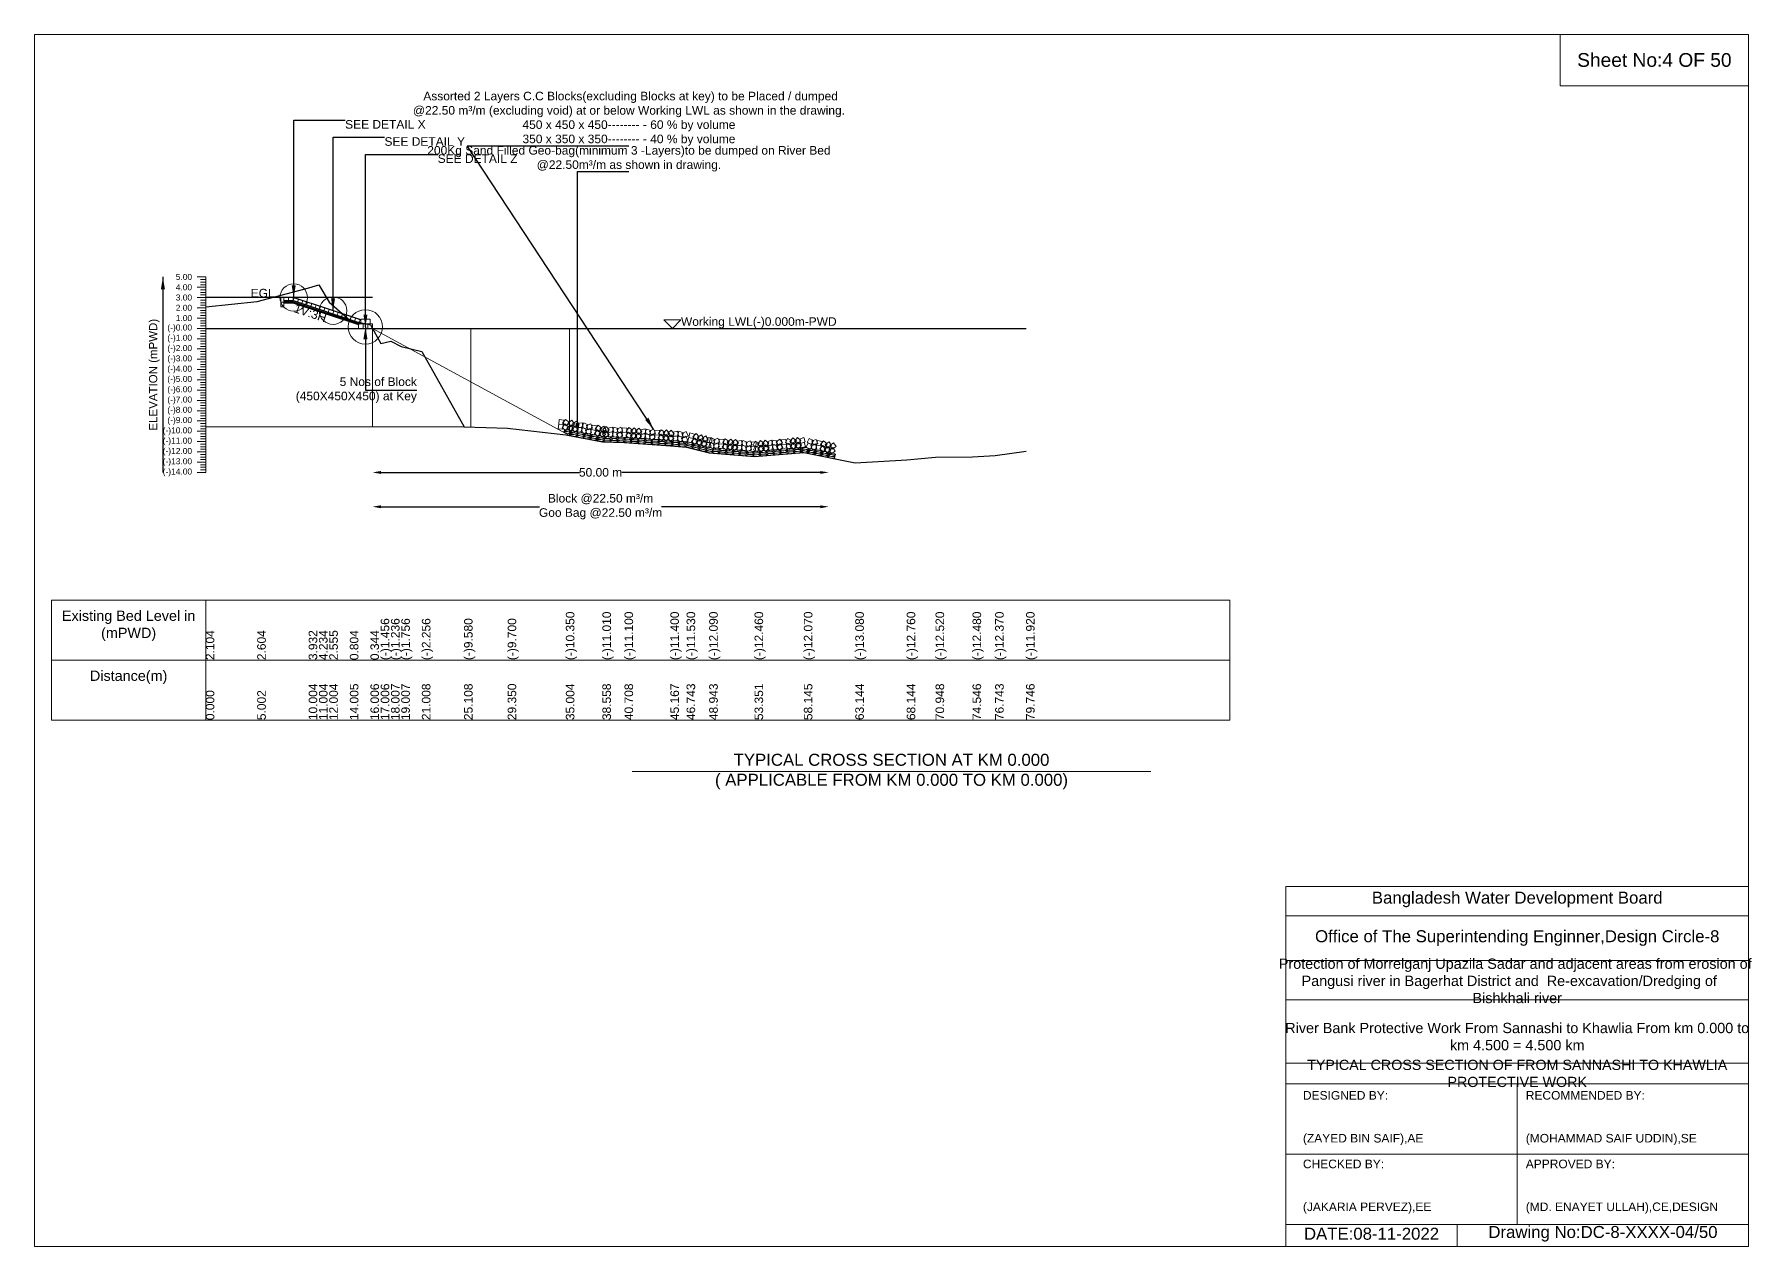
# Model space of a CAD drawing. Header units: inches. Extents: x 89000 to 845017, y -7071 to 0.
# Drawn here: x 145000 to 155017, y -7071 to 0 of the extents above; entities that cross this region are included whole.
import ezdxf

# ---------------------------------------------------------------- set-up
doc = ezdxf.new("R2010")
doc.units = ezdxf.units.IN
doc.header["$LTSCALE"] = 7
doc.header["$MEASUREMENT"] = 0
doc.header["$PDMODE"] = 3
for name, color, linetype, lineweight in [('Cross section Data Border', 7, 'Continuous', 9), ('Cross Section Labels', 7, 'Continuous', 9), ('Existing_Bed_Level for Xsection', 7, 'Continuous', 25), ('Long Section Labels', 7, 'Continuous', 9)]:
    doc.layers.add(name, color=color, linetype=linetype, lineweight=lineweight)
doc.styles.get("Standard").update_dxf_attribs({"font": 'arial.ttf'})
doc.dimstyles.new('Appron Lebeling Style', dxfattribs={"dimtxt": 50, "dimasz": 50, "dimexe": 0.18, "dimexo": 0.0625, "dimgap": 0.09, "dimtad": 0, "dimtih": 1, "dimtoh": 1, "dimdec": 4, "dimzin": 0, "dimdsep": 46, "dimtxsty": 'Standard', "dimcen": 0.09, "dimse1": 1, "dimse2": 1, "dimadec": 0, "dimazin": 0, "dimtfac": 1, "dimtdec": 4, "dimtofl": 0, "dimtmove": 0, "dimatfit": 3, "dimfxl": 1, "dimtolj": 1, "dimtzin": 0, "dimarcsym": 0})
doc.dimstyles.get("Standard").update_dxf_attribs({"dimtxt": 0.18, "dimasz": 0.18, "dimexe": 0.18, "dimexo": 0.0625, "dimgap": 0.09, "dimtad": 0, "dimtih": 1, "dimtoh": 1, "dimdec": 4, "dimzin": 0, "dimdsep": 46, "dimtxsty": 'Standard', "dimcen": 0.09, "dimadec": 0, "dimazin": 0, "dimtfac": 1, "dimtdec": 4, "dimtofl": 0, "dimtmove": 0, "dimatfit": 3, "dimfxl": 1, "dimtolj": 1, "dimtzin": 0, "dimarcsym": 0})

# ---------------------------------------------------------------- blocks, each defined once
blk = doc.blocks.new('*D265')
at = {"layer": 'Cross Section Labels', "color": 0, "lineweight": -2, "transparency": 16777216}
for p, q in [((147022, -2555), (148180, -2555)), ((149584, -2555), (148426, -2555))]:
    blk.add_line(p, q, dxfattribs=at)
at = {"layer": 'Cross Section Labels', "color": 0, "transparency": 16777216}
for points in [[(147022, -2547), (147022, -2564), (146972, -2555)], [(149584, -2547), (149584, -2564), (149634, -2555)]]:
    blk.add_solid(points, dxfattribs=at)
at = {"layer": 'Defpoints', "color": 0, "transparency": 16777216}
for p in [(146972, -1715), (149634, -2469), (149634, -2555)]:
    blk.add_point(p, dxfattribs=at)
at = {"layer": 'Cross Section Labels', "color": 0, "transparency": 16777216, "insert": (148303, -2555), "char_height": 50, "attachment_point": 5}
blk.add_mtext('\\A1;50.00 m', dxfattribs=at)
blk = doc.blocks.new('*D266')
at = {"layer": 'Cross Section Labels', "color": 0, "lineweight": -2, "transparency": 16777216}
for p, q in [((147022, -2755), (147947, -2755)), ((149584, -2755), (148659, -2755))]:
    blk.add_line(p, q, dxfattribs=at)
at = {"layer": 'Cross Section Labels', "color": 0, "transparency": 16777216}
for points in [[(147022, -2747), (147022, -2764), (146972, -2755)], [(149584, -2747), (149584, -2764), (149634, -2755)]]:
    blk.add_solid(points, dxfattribs=at)
at = {"layer": 'Defpoints', "color": 0, "transparency": 16777216}
for p in [(146972, -1715), (149634, -2469), (149634, -2755)]:
    blk.add_point(p, dxfattribs=at)
at = {"layer": 'Cross Section Labels', "color": 0, "transparency": 16777216, "insert": (148303, -2755), "char_height": 50, "attachment_point": 5}
blk.add_mtext('\\A1;Block @22.50 m³/m ^JGoo Bag @22.50 m³/m ', dxfattribs=at)

msp = doc.modelspace()

# ---------------------------------------------------------------- linework, layer by layer
at = {"layer": 'Cross section Data Border'}
msp.add_lwpolyline([(145100, -3300), (151973.49076, -3300), (151973.49076, -4000), (145100, -4000)], close=True, dxfattribs=at)
for points in [[(146000, -3300), (146000, -4000)], [(145100, -3650), (151973.49076, -3650)]]:
    msp.add_lwpolyline(points, dxfattribs=at)
at = {"layer": 'Cross Section Labels'}
for p, q in [((146971.83475, -1715.2), (146971.83475, -2290)), ((146971.83475, -1715.2), (148121.43475, -2340.13444)), ((147546.63475, -1715.2), (147546.63475, -2290)), ((148121.43475, -1715.2), (148121.43475, -2340.13444)), ((147506.50916, -2290), (146000, -2290))]:
    msp.add_line(p, q, dxfattribs=at)
for points in [[(145000, 0), (155000, 0), (155000, -7071), (145000, -7071)], [(153900, 0), (155000, 0), (155000, -300), (153900, -300)], [(148721.83475, -1715.2), (148771.83475, -1665.2), (148671.83475, -1665.2)]]:
    msp.add_lwpolyline(points, close=True, dxfattribs=at)
for points in [[(148488, -4300), (150000, -4300), (151512, -4300)], [(152300, -7071), (152300, -4971), (155000, -4971)], [(152300, -5141), (155000, -5141)], [(152300, -5401), (155000, -5401)], [(152300, -5631), (155000, -5631)], [(152300, -6001), (155000, -6001)], [(152300, -6121), (155000, -6121)], [(153650, -6121), (153650, -6941)], [(152300, -6531), (155000, -6531)], [(152300, -6941), (155000, -6941)], [(153300, -6941), (153300, -7071)]]:
    msp.add_lwpolyline(points, dxfattribs=at)
for centre, radius in [((146512.83475, -1535.2), 80), ((146742.33475, -1611.7), 80), ((146931.33475, -1706.2), 100)]:
    msp.add_circle(centre, radius, dxfattribs=at)
msp.add_point((147506.48649, -2289.95951), dxfattribs=at)
at = {"layer": 'Existing_Bed_Level for Xsection'}
for points in [[(146000, -1588.96), (146300.11942, -1558.96), (146600.23885, -1479.28), (146660.24708, -1461.16), (146720.25532, -1561.9), (146840.31091, -1666.96), (146960.36651, -1694.56), (147020.37474, -1802.56), (147080.4221, -1789.36), (147140.43034, -1820.56), (147260.48593, -1850.56), (147506.50916, -2290), (147760.976, -2297.2), (148100.24847, -2336.2), (148313.48762, -2375.8), (148442.50912, -2381.2), (148709.99769, -2399.2), (148804.60836, -2407), (148936.57179, -2440.6), (149201.04756, -2462.8), (149488.67558, -2439.4), (149788.66655, -2500), (150088.65884, -2480.8), (150256.88174, -2466.4), (150472.74228, -2464), (150604.59003, -2457.4), (150784.7618, -2430.4)], [(146971.83475, -1535.2), (146000, -1535.2)], [(146904.33475, -1665.7), (146515.60585, -1536.1237), (146512.83475, -1535.2), (146509.91375, -1535.2), (146455.91375, -1535.2)], [(146455.91375, -1553.2), (146509.91375, -1553.2), (146904.33475, -1684.67367)], [(146455.91375, -1559.2), (146508.94008, -1559.2), (146895.94008, -1688.2)], [(146455.91375, -1565.2), (146507.96642, -1565.2), (146890.83475, -1692.82278)], [(146000, -1715.2), (150784.7618, -1715.2)]]:
    msp.add_lwpolyline(points, dxfattribs=at)
at = {"layer": 'Long Section Labels'}
for points in [[(146000, -1415.2), (145950, -1415.2)], [(146000, -1475.2), (145950, -1475.2)], [(146000, -1430.2), (145970, -1430.2)], [(146000, -1445.2), (145970, -1445.2)], [(146000, -1460.2), (145970, -1460.2)], [(146000, -1490.2), (145970, -1490.2)], [(146000, -2555.2), (146000, -2495.2), (146000, -2435.2), (146000, -2375.2), (146000, -2315.2), (146000, -2255.2), (146000, -2195.2), (146000, -2135.2), (146000, -2075.2), (146000, -2015.2), (146000, -1955.2), (146000, -1895.2), (146000, -1835.2), (146000, -1775.2), (146000, -1715.2), (146000, -1655.2), (146000, -1595.2), (146000, -1535.2), (146000, -1475.2), (146000, -1415.2)], [(146000, -1535.2), (145950, -1535.2)], [(146000, -1595.2), (145950, -1595.2)], [(146000, -1505.2), (145970, -1505.2)], [(146000, -1520.2), (145970, -1520.2)], [(146000, -1550.2), (145970, -1550.2)], [(146000, -1565.2), (145970, -1565.2)], [(146000, -1580.2), (145970, -1580.2)], [(146000, -1655.2), (145950, -1655.2)], [(146000, -1610.2), (145970, -1610.2)], [(146000, -1625.2), (145970, -1625.2)], [(146000, -1640.2), (145970, -1640.2)], [(146000, -1670.2), (145970, -1670.2)], [(146000, -1685.2), (145970, -1685.2)], [(146000, -1700.2), (145970, -1700.2)], [(146000, -1715.2), (145950, -1715.2)], [(146000, -1775.2), (145950, -1775.2)], [(146000, -1730.2), (145970, -1730.2)], [(146000, -1745.2), (145970, -1745.2)], [(146000, -1760.2), (145970, -1760.2)], [(146000, -1790.2), (145970, -1790.2)], [(146000, -1835.2), (145950, -1835.2)], [(146000, -1895.2), (145950, -1895.2)], [(146000, -1805.2), (145970, -1805.2)], [(146000, -1820.2), (145970, -1820.2)], [(146000, -1850.2), (145970, -1850.2)], [(146000, -1865.2), (145970, -1865.2)], [(146000, -1880.2), (145970, -1880.2)], [(146000, -1955.2), (145950, -1955.2)], [(146000, -1910.2), (145970, -1910.2)], [(146000, -1925.2), (145970, -1925.2)], [(146000, -1940.2), (145970, -1940.2)], [(146000, -1970.2), (145970, -1970.2)], [(146000, -1985.2), (145970, -1985.2)], [(146000, -2000.2), (145970, -2000.2)], [(146000, -2015.2), (145950, -2015.2)], [(146000, -2075.2), (145950, -2075.2)], [(146000, -2030.2), (145970, -2030.2)], [(146000, -2045.2), (145970, -2045.2)], [(146000, -2060.2), (145970, -2060.2)], [(146000, -2090.2), (145970, -2090.2)], [(146000, -2135.2), (145950, -2135.2)], [(146000, -2195.2), (145950, -2195.2)], [(146000, -2105.2), (145970, -2105.2)], [(146000, -2120.2), (145970, -2120.2)], [(146000, -2150.2), (145970, -2150.2)], [(146000, -2165.2), (145970, -2165.2)], [(146000, -2180.2), (145970, -2180.2)], [(146000, -2255.2), (145950, -2255.2)], [(146000, -2210.2), (145970, -2210.2)], [(146000, -2225.2), (145970, -2225.2)], [(146000, -2240.2), (145970, -2240.2)], [(146000, -2270.2), (145970, -2270.2)], [(146000, -2285.2), (145970, -2285.2)], [(146000, -2300.2), (145970, -2300.2)], [(146000, -2315.2), (145950, -2315.2)], [(146000, -2375.2), (145950, -2375.2)], [(146000, -2330.2), (145970, -2330.2)], [(146000, -2345.2), (145970, -2345.2)], [(146000, -2360.2), (145970, -2360.2)], [(146000, -2390.2), (145970, -2390.2)], [(146000, -2435.2), (145950, -2435.2)], [(146000, -2495.2), (145950, -2495.2)], [(146000, -2405.2), (145970, -2405.2)], [(146000, -2420.2), (145970, -2420.2)], [(146000, -2450.2), (145970, -2450.2)], [(146000, -2465.2), (145970, -2465.2)], [(146000, -2480.2), (145970, -2480.2)], [(146000, -2555.2), (145950, -2555.2)], [(146000, -2510.2), (145970, -2510.2)], [(146000, -2525.2), (145970, -2525.2)], [(146000, -2540.2), (145970, -2540.2)]]:
    msp.add_lwpolyline(points, dxfattribs=at)
for points in [[(146455.91375, -1535.2), (146437.91375, -1535.2), (146437.91375, -1562.2), (146455.91375, -1562.2)], [(146455.91375, -1562.2), (146437.91375, -1562.2), (146437.91375, -1589.2), (146455.91375, -1589.2)], [(146482.91375, -1535.2), (146455.91375, -1535.2), (146455.91375, -1553.2), (146482.91375, -1553.2)], [(146509.91375, -1535.2), (146482.91375, -1535.2), (146482.91375, -1553.2), (146509.91375, -1553.2)], [(146541.2203, -1544.66185), (146515.60585, -1536.1237), (146509.91375, -1553.2), (146535.5282, -1561.73815)], [(146566.83475, -1553.2), (146541.2203, -1544.66185), (146535.5282, -1561.73815), (146561.14265, -1570.2763)], [(146592.4492, -1561.73815), (146566.83475, -1553.2), (146561.14265, -1570.2763), (146586.7571, -1578.81445)], [(146618.06364, -1570.2763), (146592.4492, -1561.73815), (146586.7571, -1578.81445), (146612.37154, -1587.3526)], [(146643.67809, -1578.81445), (146618.06364, -1570.2763), (146612.37154, -1587.3526), (146637.98599, -1595.89075)], [(146669.29254, -1587.3526), (146643.67809, -1578.81445), (146637.98599, -1595.89075), (146663.60044, -1604.4289)], [(146694.90699, -1595.89075), (146669.29254, -1587.3526), (146663.60044, -1604.4289), (146689.21489, -1612.96705)], [(146720.52144, -1604.4289), (146694.90699, -1595.89075), (146689.21489, -1612.96705), (146714.82934, -1621.5052)], [(146746.13589, -1612.96705), (146720.52144, -1604.4289), (146714.82934, -1621.5052), (146740.44379, -1630.04335)], [(146771.75034, -1621.5052), (146746.13589, -1612.96705), (146740.44379, -1630.04335), (146766.05824, -1638.5815)], [(146797.36479, -1630.04335), (146771.75034, -1621.5052), (146766.05824, -1638.5815), (146791.67269, -1647.11965)], [(146822.97924, -1638.5815), (146797.36479, -1630.04335), (146791.67269, -1647.11965), (146817.28714, -1655.6578)], [(146848.59369, -1647.11965), (146822.97924, -1638.5815), (146817.28714, -1655.6578), (146842.90159, -1664.19595)], [(146874.20813, -1655.6578), (146848.59369, -1647.11965), (146842.90159, -1664.19595), (146868.51604, -1672.7341)], [(146899.82258, -1664.19595), (146874.20813, -1655.6578), (146868.51604, -1672.7341), (146894.13048, -1681.27225)], [(146917.83475, -1688.2), (146890.83475, -1688.2), (146890.83475, -1715.2), (146917.83475, -1715.2)], [(146931.33475, -1661.2), (146904.33475, -1661.2), (146904.33475, -1688.2), (146931.33475, -1688.2)], [(146944.83475, -1688.2), (146917.83475, -1688.2), (146917.83475, -1715.2), (146944.83475, -1715.2)], [(146958.33475, -1661.2), (146931.33475, -1661.2), (146931.33475, -1688.2), (146958.33475, -1688.2)], [(146971.83475, -1688.2), (146944.83475, -1688.2), (146944.83475, -1715.2), (146971.83475, -1715.2)], [(148085.46765, -2276.52161), (148058.64429, -2273.43821), (148055.56089, -2300.26157), (148082.38425, -2303.34497)], [(148088.55104, -2249.69824), (148061.72768, -2246.61485), (148058.64429, -2273.43821), (148085.46765, -2276.52161)], [(148116.22094, -2288.66066), (148094.52331, -2272.59167), (148078.45432, -2294.28931), (148100.15196, -2310.3583)], [(148119.30434, -2261.8373), (148097.6067, -2245.76831), (148081.53771, -2267.46595), (148103.23535, -2283.53494)], [(148130.47506, -2277.54099), (148108.21213, -2292.81718), (148123.48832, -2315.08011), (148145.75125, -2299.80392)], [(148135.40487, -2250.99486), (148113.14194, -2266.27105), (148128.41813, -2288.53398), (148150.68106, -2273.25779)], [(148172.30016, -2304.71878), (148157.00625, -2282.46802), (148134.75549, -2297.76193), (148150.0494, -2320.01269)], [(148177.22996, -2278.17265), (148161.93605, -2255.92189), (148139.68529, -2271.2158), (148154.9792, -2293.46656)], [(148192.47539, -2291.6545), (148165.5583, -2293.76872), (148167.67252, -2320.68581), (148194.58961, -2318.57159)], [(148197.4052, -2265.10837), (148170.4881, -2267.22259), (148172.60232, -2294.13968), (148199.51942, -2292.02546)], [(148224.62043, -2304.73697), (148200.2571, -2293.09961), (148188.61974, -2317.46295), (148212.98308, -2329.1003)], [(148229.55023, -2278.19084), (148205.1869, -2266.55348), (148193.54954, -2290.91682), (148217.91288, -2302.55417)], [(148241.40193, -2298.80556), (148215.94202, -2307.79405), (148224.93051, -2333.25396), (148250.39042, -2324.26547)], [(148246.33173, -2272.25943), (148220.87182, -2281.24792), (148229.86031, -2306.70783), (148255.32022, -2297.71934)], [(148280.38012, -2283.60527), (148253.83399, -2278.67546), (148248.90418, -2305.2216), (148275.45031, -2310.1514)], [(148310.22094, -2297.84067), (148289.68572, -2280.31057), (148272.15562, -2300.84579), (148292.69084, -2318.3759)], [(148321.22778, -2285.50347), (148298.96485, -2300.77966), (148314.24104, -2323.04259), (148336.50397, -2307.7664)], [(148353.63609, -2306.3105), (148335.35136, -2286.44423), (148315.48509, -2304.72896), (148333.76982, -2324.59523)], [(148371.76273, -2290.52632), (148345.41451, -2296.42303), (148351.31121, -2322.77125), (148377.65943, -2316.87455)], [(148405.4339, -2298.93505), (148379.67056, -2290.85729), (148371.5928, -2316.62064), (148397.35615, -2324.69839)], [(148421.20882, -2290.69174), (148397.27458, -2303.18781), (148409.77065, -2327.12206), (148433.7049, -2314.62599)], [(148456.51884, -2297.11229), (148429.54246, -2295.98323), (148428.4134, -2322.95962), (148455.38978, -2324.08867)], [(148489.93917, -2308.16731), (148467.50665, -2293.14127), (148452.48061, -2315.57379), (148474.91314, -2330.59983)], [(148499.4384, -2294.63506), (148479.10068, -2312.39392), (148496.85954, -2332.73164), (148517.19726, -2314.97278)], [(148544.13735, -2316.77041), (148526.3623, -2296.44684), (148506.03873, -2314.22189), (148523.81378, -2334.54546)], [(148562.65845, -2301.45099), (148536.16916, -2306.67762), (148541.39579, -2333.16691), (148567.88508, -2327.94028)], [(148596.10555, -2310.7109), (148570.55534, -2301.9824), (148561.82684, -2327.53261), (148587.37705, -2336.26111)], [(148612.08444, -2302.87028), (148587.841, -2314.75538), (148599.72609, -2338.99882), (148623.96954, -2327.11373)], [(148275.45031, -2310.1514), (148248.90418, -2305.2216), (148243.97438, -2331.76773), (148270.52051, -2336.69753)], [(148305.29114, -2324.3868), (148284.75592, -2306.8567), (148267.22581, -2327.39192), (148287.76104, -2344.92203)], [(148316.29798, -2312.04961), (148294.03505, -2327.3258), (148309.31124, -2349.58872), (148331.57417, -2334.31254)], [(148352.50703, -2333.28688), (148334.2223, -2313.42061), (148314.35603, -2331.70535), (148332.64076, -2351.57161)], [(148370.63368, -2317.50271), (148344.28545, -2323.39941), (148350.18215, -2349.74763), (148376.53038, -2343.85093)], [(148404.30485, -2325.91143), (148378.5415, -2317.83368), (148370.46375, -2343.59702), (148396.22709, -2351.67477)], [(148420.07977, -2317.66812), (148396.14552, -2330.16419), (148408.64159, -2354.09844), (148432.57584, -2341.60237)], [(148455.38978, -2324.08867), (148428.4134, -2322.95962), (148427.28434, -2349.936), (148454.26073, -2351.06506)], [(148488.12637, -2335.10638), (148465.69385, -2320.08034), (148450.66781, -2342.51287), (148473.10034, -2357.53891)], [(148497.6256, -2321.57414), (148477.28788, -2339.333), (148495.04674, -2359.67072), (148515.38446, -2341.91185)], [(148542.32455, -2343.70948), (148524.5495, -2323.38591), (148504.22593, -2341.16097), (148522.00098, -2361.48454)], [(148560.84565, -2328.39007), (148534.35636, -2333.6167), (148539.58299, -2360.10598), (148566.07228, -2354.87936)], [(148594.29275, -2337.64997), (148568.74254, -2328.92147), (148560.01404, -2354.47168), (148585.56425, -2363.20018)], [(148610.27164, -2329.80936), (148586.0282, -2341.69445), (148597.91329, -2365.93789), (148622.15674, -2354.0528)], [(148645.40748, -2337.12329), (148618.4684, -2335.31049), (148616.6556, -2362.24956), (148643.59468, -2364.06236)], [(148647.22028, -2310.18421), (148620.2812, -2308.37141), (148618.4684, -2335.31049), (148645.40748, -2337.12329)], [(148676.6999, -2347.79598), (148654.26737, -2332.76995), (148639.24133, -2355.20247), (148661.67386, -2370.22851)], [(148678.5127, -2320.85691), (148656.08017, -2305.83087), (148641.05414, -2328.26339), (148663.48666, -2343.28943)], [(148686.19912, -2334.26374), (148665.8614, -2352.0226), (148683.62026, -2372.36032), (148703.95798, -2354.60146)], [(148688.01192, -2307.32466), (148667.6742, -2325.08352), (148685.43306, -2345.42124), (148705.77078, -2327.66238)], [(148730.89808, -2356.39909), (148713.12303, -2336.07552), (148692.79945, -2353.85057), (148710.57451, -2374.17414)], [(148732.71088, -2329.46001), (148714.93583, -2309.13644), (148694.61226, -2326.91149), (148712.38731, -2347.23506)], [(148750.29029, -2341.68016), (148723.72527, -2346.50713), (148728.55224, -2373.07215), (148755.11726, -2368.24518)], [(148752.50873, -2314.77145), (148725.94371, -2319.59842), (148730.77068, -2346.16344), (148757.3357, -2341.33647)], [(148783.5941, -2351.4429), (148758.17828, -2342.33047), (148749.06585, -2367.74628), (148774.48167, -2376.85872)], [(148785.81253, -2324.53419), (148760.39672, -2315.42176), (148751.28429, -2340.83758), (148776.7001, -2349.95001)], [(148799.6893, -2343.8439), (148775.26955, -2355.36241), (148786.78806, -2379.78216), (148811.20781, -2368.26365)], [(148801.90774, -2316.9352), (148777.48799, -2328.45371), (148789.0065, -2352.87345), (148813.42625, -2341.35494)], [(148843.48971, -2357.46205), (148817.32453, -2350.79997), (148810.66246, -2376.96516), (148836.82764, -2383.62723)], [(148850.15179, -2331.29687), (148823.9866, -2324.63479), (148817.32453, -2350.79997), (148843.48971, -2357.46205)], [(148872.33152, -2373.62597), (148852.99156, -2354.78543), (148834.15102, -2374.12539), (148853.49098, -2392.96593)], [(148878.99359, -2347.46078), (148859.65363, -2328.62024), (148840.81309, -2347.9602), (148860.15305, -2366.80074)], [(148884.12461, -2362.03805), (148860.90675, -2375.81959), (148874.68828, -2399.03745), (148897.90615, -2385.25591)], [(148890.78669, -2335.87287), (148867.56882, -2349.6544), (148881.35036, -2372.87227), (148904.56822, -2359.09073)], [(148924.07508, -2391.90326), (148910.27506, -2368.69637), (148887.06818, -2382.49639), (148900.8682, -2405.70328)], [(148930.73716, -2365.73807), (148916.93714, -2342.53119), (148893.73025, -2356.33121), (148907.53027, -2379.53809)], [(148945.06453, -2380.19179), (148918.0667, -2380.53418), (148918.4091, -2407.53201), (148945.40692, -2407.18962)], [(148951.7266, -2354.0266), (148924.72878, -2354.369), (148925.07117, -2381.36683), (148952.069, -2381.02443)], [(148968.28118, -2389.4304), (148942.87894, -2380.28021), (148933.72875, -2405.68245), (148959.13099, -2414.83265)], [(148970.53961, -2362.52502), (148945.13737, -2353.37483), (148935.98717, -2378.77707), (148961.38942, -2387.92727)], [(148984.38766, -2381.85533), (148959.95082, -2393.33754), (148971.43303, -2417.77438), (148995.86987, -2406.29217)], [(148986.64609, -2354.94995), (148962.20925, -2366.43216), (148973.69146, -2390.86899), (148998.12829, -2379.38679)], [(149019.39763, -2389.74981), (148992.49225, -2387.49138), (148990.23382, -2414.39676), (149017.1392, -2416.65519)], [(149021.65606, -2362.84443), (148994.75068, -2360.586), (148992.49225, -2387.49138), (149019.39763, -2389.74981)], [(149050.50912, -2400.93897), (149028.32836, -2385.5437), (149012.9331, -2407.72445), (149035.11385, -2423.11972)], [(149052.76754, -2374.03359), (149030.58679, -2358.63832), (149015.19152, -2380.81907), (149037.37228, -2396.21434)], [(149060.23101, -2387.5658), (149039.60215, -2404.98561), (149057.02196, -2425.61448), (149077.65083, -2408.19466)], [(149062.48944, -2360.66042), (149041.86057, -2378.08023), (149059.28039, -2398.7091), (149079.90925, -2381.28928)], [(149104.55748, -2410.43794), (149087.12124, -2389.82295), (149066.50626, -2407.25919), (149083.94249, -2427.87418)], [(149106.81591, -2383.53256), (149089.37967, -2362.91757), (149068.76468, -2380.35381), (149086.20092, -2400.9688)], [(149123.32959, -2395.42717), (149096.75742, -2400.21465), (149101.54491, -2426.78682), (149128.11707, -2421.99934)], [(149125.58802, -2368.52179), (149099.01585, -2373.30927), (149103.80333, -2399.88144), (149130.3755, -2395.09396)], [(149156.61885, -2405.2394), (149131.2166, -2396.0892), (149122.06641, -2421.49145), (149147.46865, -2430.64164)], [(149158.87728, -2378.33402), (149133.47503, -2369.18382), (149124.32484, -2394.58607), (149149.72708, -2403.73626)], [(149172.72533, -2397.66433), (149148.28849, -2409.14653), (149159.77069, -2433.58337), (149184.20753, -2422.10117)], [(149174.98375, -2370.75895), (149150.54692, -2382.24115), (149162.02912, -2406.67799), (149186.46596, -2395.19579)], [(149207.73529, -2405.5588), (149180.82991, -2403.30037), (149178.57149, -2430.20575), (149205.47687, -2432.46418)], [(149209.99372, -2378.65342), (149183.08834, -2376.39499), (149180.82991, -2403.30037), (149207.73529, -2405.5588)], [(149228.58405, -2384.25612), (149204.17677, -2372.71122), (149192.63187, -2397.1185), (149217.03915, -2408.6634)], [(149230.7734, -2411.16721), (149206.36612, -2399.62231), (149194.82122, -2424.02959), (149219.2285, -2435.57449)], [(149235.97852, -2369.46833), (149218.48942, -2390.03848), (149239.05958, -2407.52758), (149256.54868, -2386.95742)], [(149238.16787, -2396.37942), (149220.67877, -2416.94957), (149241.24893, -2434.43867), (149258.73803, -2413.86851)], [(149283.45853, -2384.75292), (149262.87445, -2367.2802), (149245.40174, -2387.86428), (149265.98582, -2405.337)], [(149285.64789, -2411.66401), (149265.06381, -2394.19129), (149247.59109, -2414.77537), (149268.17517, -2432.24809)], [(149299.51157, -2366.86394), (149274.08592, -2375.9489), (149283.17088, -2401.37455), (149308.59653, -2392.28959)], [(149301.70092, -2393.77503), (149276.27528, -2402.85999), (149285.36023, -2428.28564), (149310.78588, -2419.20068)], [(149333.96005, -2371.07784), (149307.40026, -2366.22216), (149302.54458, -2392.78195), (149329.10437, -2397.63763)], [(149336.1494, -2397.98893), (149309.58961, -2393.13325), (149304.73394, -2419.69304), (149331.29372, -2424.54872)], [(149348.60436, -2360.9613), (149326.38417, -2376.29958), (149341.72244, -2398.51978), (149363.94264, -2383.1815)], [(149350.79372, -2387.87239), (149328.57352, -2403.21067), (149343.9118, -2425.43087), (149366.132, -2410.09259)], [(149384.43536, -2363.00096), (149357.52427, -2365.19032), (149359.71363, -2392.10141), (149386.62472, -2389.91205)], [(149386.62472, -2389.91205), (149359.71363, -2392.10141), (149361.90298, -2419.0125), (149388.81407, -2416.82314)], [(149416.96167, -2368.93064), (149392.55439, -2357.38574), (149381.00949, -2381.79302), (149405.41678, -2393.33792)], [(149419.15103, -2395.84173), (149394.74374, -2384.29683), (149383.19885, -2408.70411), (149407.60613, -2420.24901)], [(149424.35614, -2354.14285), (149406.86704, -2374.71301), (149427.4372, -2392.20211), (149444.9263, -2371.63195)], [(149426.5455, -2381.05394), (149409.0564, -2401.6241), (149429.62656, -2419.1132), (149447.11565, -2398.54304)], [(149471.83616, -2369.42744), (149451.25208, -2351.95473), (149433.77937, -2372.53881), (149454.36345, -2390.01152)], [(149474.02551, -2396.33853), (149453.44143, -2378.86582), (149435.96872, -2399.4499), (149456.5528, -2416.92261)], [(149487.8892, -2351.53847), (149462.46355, -2360.62343), (149471.54851, -2386.04907), (149496.97415, -2376.96412)], [(149490.07855, -2378.44956), (149464.6529, -2387.53451), (149473.73786, -2412.96016), (149499.16351, -2403.87521)], [(149538.83258, -2394.80585), (149514.65505, -2382.78724), (149502.63644, -2406.96477), (149526.81397, -2418.98338)], [(149544.17876, -2368.34044), (149520.00123, -2356.32182), (149507.98261, -2380.49935), (149532.16014, -2392.51796)], [(149555.70518, -2389.13878), (149530.10722, -2397.72624), (149538.69468, -2423.3242), (149564.29264, -2414.73674)], [(149561.05135, -2362.67336), (149535.45339, -2371.26082), (149544.04085, -2396.85878), (149569.63881, -2388.27132)], [(149589.57114, -2401.01804), (149563.10572, -2395.67187), (149557.75955, -2422.13728), (149584.22497, -2427.48346)], [(149594.91732, -2374.55262), (149568.4519, -2369.20645), (149563.10572, -2395.67187), (149589.57114, -2401.01804)], [(149619.18468, -2415.72043), (149598.92735, -2397.86992), (149581.07685, -2418.12725), (149601.33418, -2435.97776)], [(149624.53086, -2389.25501), (149604.27353, -2371.4045), (149586.42302, -2391.66183), (149606.68035, -2409.51234)], [(149630.38395, -2403.55764), (149607.88381, -2418.48225), (149622.80842, -2440.98239), (149645.30856, -2426.05778)], [(149635.73013, -2377.09222), (149613.22999, -2392.01683), (149628.15459, -2414.51697), (149650.65473, -2399.59236)], [(149677.12316, -2404.92364), (149662.18064, -2382.43539), (149639.6924, -2397.37791), (149654.63491, -2419.86615)], [(149671.77698, -2431.38906), (149656.83447, -2408.90081), (149634.34622, -2423.84332), (149649.28874, -2446.33157)]]:
    msp.add_lwpolyline(points, close=True, dxfattribs=at)
for centre, major_axis in [((148108.11982, -2322.10018), (19.63234, -3.64586)), ((148109.98219, -2312.07164), (19.63234, -3.64586)), ((148145.52213, -2339.42044), (19.63234, -3.64586)), ((148147.3845, -2329.3919), (19.63234, -3.64586)), ((148149.24687, -2319.36336), (19.63234, -3.64586)), ((148184.78681, -2346.71216), (19.63234, -3.64586)), ((148186.64918, -2336.68362), (19.63234, -3.64586)), ((148188.51155, -2326.65509), (19.63234, -3.64586)), ((148224.05148, -2354.00389), (19.63234, -3.64586)), ((148225.91385, -2343.97535), (19.63234, -3.64586)), ((148227.77622, -2333.94681), (19.63234, -3.64586)), ((148263.31616, -2361.29561), (19.63234, -3.64586)), ((148265.17853, -2351.26707), (19.63234, -3.64586)), ((148267.0409, -2341.23854), (19.63234, -3.64586)), ((148302.58084, -2368.58734), (19.63234, -3.64586)), ((148304.44321, -2358.5588), (19.63234, -3.64586)), ((148306.30558, -2348.53026), (19.63234, -3.64586)), ((148341.57212, -2371.87097), (19.95053, -0.835)), ((148341.99865, -2361.67989), (19.95053, -0.835)), ((148342.42518, -2351.48881), (19.95053, -0.835)), ((148381.47319, -2373.54097), (19.95053, -0.835)), ((148381.89972, -2363.34989), (19.95053, -0.835)), ((148382.32625, -2353.15881), (19.95053, -0.835)), ((148421.37425, -2375.21097), (19.95053, -0.835)), ((148421.80079, -2365.01989), (19.95053, -0.835)), ((148422.22732, -2354.82881), (19.95053, -0.835)), ((148461.37882, -2377.35826), (19.92294, -1.34067)), ((148462.06365, -2367.18127), (19.92294, -1.34067)), ((148462.74849, -2357.00429), (19.92294, -1.34067)), ((148501.2247, -2380.03959), (19.92294, -1.34067)), ((148501.90954, -2369.86261), (19.92294, -1.34067)), ((148502.59437, -2359.68562), (19.92294, -1.34067)), ((148541.07059, -2382.72092), (19.92294, -1.34067)), ((148541.75542, -2372.54394), (19.92294, -1.34067)), ((148542.44026, -2362.36696), (19.92294, -1.34067)), ((148580.91647, -2385.40226), (19.92294, -1.34067)), ((148581.60131, -2375.22527), (19.92294, -1.34067)), ((148582.28614, -2365.04829), (19.92294, -1.34067)), ((148620.76236, -2388.08359), (19.92294, -1.34067)), ((148621.44719, -2377.9066), (19.92294, -1.34067)), ((148622.13203, -2367.72962), (19.92294, -1.34067)), ((148660.60824, -2390.76492), (19.92294, -1.34067)), ((148661.29308, -2380.58794), (19.92294, -1.34067)), ((148661.97791, -2370.41095), (19.92294, -1.34067)), ((148700.45413, -2393.44625), (19.92294, -1.34067)), ((148701.13896, -2383.26927), (19.92294, -1.34067)), ((148701.8238, -2373.09229), (19.92294, -1.34067)), ((148740.34286, -2396.58445), (19.90048, -1.64066)), ((148741.18093, -2386.41894), (19.90048, -1.64066)), ((148742.01901, -2376.25342), (19.90048, -1.64066)), ((148780.14383, -2399.86576), (19.90048, -1.64066)), ((148780.9819, -2389.70025), (19.90048, -1.64066)), ((148781.81998, -2379.53474), (19.90048, -1.64066)), ((148820.37196, -2405.75095), (19.35061, -4.92697)), ((148822.88874, -2395.86632), (19.35061, -4.92697)), ((148825.40553, -2385.9817), (19.35061, -4.92697)), ((148861.58995, -2405.72027), (19.35061, -4.92697)), ((148864.10674, -2395.83564), (19.35061, -4.92697)), ((148902.80795, -2405.68959), (19.35061, -4.92697)), ((148859.07317, -2415.60489), (19.35061, -4.92697)), ((148897.77438, -2425.45884), (19.35061, -4.92697)), ((148900.29117, -2415.57422), (19.35061, -4.92697)), ((148936.47559, -2435.31279), (19.35061, -4.92697)), ((148938.99238, -2425.42816), (19.35061, -4.92697)), ((148941.50916, -2415.54354), (19.35061, -4.92697)), ((148975.40152, -2438.74142), (19.89802, -1.67023)), ((148976.25471, -2428.57716), (19.89802, -1.67023)), ((148977.10789, -2418.41291), (19.89802, -1.67023)), ((149015.19757, -2442.08188), (19.89802, -1.67023)), ((149016.05075, -2431.91763), (19.89802, -1.67023)), ((149016.90394, -2421.75337), (19.89802, -1.67023)), ((149054.99362, -2445.42235), (19.89802, -1.67023)), ((149055.8468, -2435.25809), (19.89802, -1.67023)), ((149056.69998, -2425.09384), (19.89802, -1.67023)), ((149094.78966, -2448.76282), (19.89802, -1.67023)), ((149095.64285, -2438.59856), (19.89802, -1.67023)), ((149096.49603, -2428.43431), (19.89802, -1.67023)), ((149134.58571, -2452.10328), (19.89802, -1.67023)), ((149135.4389, -2441.93903), (19.89802, -1.67023)), ((149136.29208, -2431.77477), (19.89802, -1.67023)), ((149174.38176, -2455.44375), (19.89802, -1.67023)), ((149175.23494, -2445.27949), (19.89802, -1.67023)), ((149176.08813, -2435.11524), (19.89802, -1.67023)), ((149211.68619, -2436.35025), (19.90225, 1.61915)), ((149212.51328, -2446.51666), (19.90225, 1.61915)), ((149213.34037, -2456.68307), (19.90225, 1.61915)), ((149251.49068, -2433.11195), (19.90225, 1.61915)), ((149252.31777, -2443.27836), (19.90225, 1.61915)), ((149253.14486, -2453.44477), (19.90225, 1.61915)), ((149291.29517, -2429.87365), (19.90225, 1.61915)), ((149292.12226, -2440.04006), (19.90225, 1.61915)), ((149292.94935, -2450.20647), (19.90225, 1.61915)), ((149331.09966, -2426.63535), (19.90225, 1.61915)), ((149331.92675, -2436.80176), (19.90225, 1.61915)), ((149332.75384, -2446.96818), (19.90225, 1.61915)), ((149370.90415, -2423.39706), (19.90225, 1.61915)), ((149371.73124, -2433.56347), (19.90225, 1.61915)), ((149372.55833, -2443.72988), (19.90225, 1.61915)), ((149410.70864, -2420.15876), (19.90225, 1.61915)), ((149411.53573, -2430.32517), (19.90225, 1.61915)), ((149412.36282, -2440.49158), (19.90225, 1.61915)), ((149450.51313, -2416.92046), (19.90225, 1.61915)), ((149451.34022, -2427.08687), (19.90225, 1.61915)), ((149452.16731, -2437.25328), (19.90225, 1.61915)), ((149493.33375, -2435.13796), (19.57265, -3.95379)), ((149495.35341, -2425.13991), (19.57265, -3.95379)), ((149497.37308, -2415.14187), (19.57265, -3.95379)), ((149532.47904, -2443.04555), (19.57265, -3.95379)), ((149534.49871, -2433.0475), (19.57265, -3.95379)), ((149536.51837, -2423.04945), (19.57265, -3.95379)), ((149571.62434, -2450.95314), (19.57265, -3.95379)), ((149573.644, -2440.95509), (19.57265, -3.95379)), ((149575.66367, -2430.95704), (19.57265, -3.95379)), ((149610.76963, -2458.86072), (19.57265, -3.95379)), ((149612.7893, -2448.86268), (19.57265, -3.95379)), ((149614.80896, -2438.86463), (19.57265, -3.95379)), ((149649.91493, -2466.76831), (19.57265, -3.95379)), ((149651.93459, -2456.77026), (19.57265, -3.95379)), ((149653.95426, -2446.77222), (19.57265, -3.95379))]:
    msp.add_ellipse(centre, major_axis=major_axis, ratio=0.255, dxfattribs=at)

# ---------------------------------------------------------------- texts
at = {"layer": 'Cross section Data Border', "char_height": 60, "width": 800, "attachment_point": 5}
for s, insert in [('Existing Bed Level in (mPWD)', (145550, -3450)), ('Distance(m)', (145550, -3750))]:
    msp.add_mtext(s, dxfattribs=dict(at, insert=insert))
at = {"layer": 'Cross Section Labels'}
for s, insert, char_height, attachment_point in [('Sheet No:4 OF 50', (154450, -150), 80, 5), (' Assorted 2 Layers C.C Blocks(excluding Blocks at key) to be Placed / dumped^J@22.50 m³/m (excluding void) at or below Working LWL as shown in the drawing.^J450 x 450 x 450-------- - 60 % by volume^J350 x 350 x 350-------- - 40 % by volume', (148468.40587, -650), 50, 8), ('SEE DETAIL X', (146812.83475, -500), 50, 1), ('SEE DETAIL Y', (147042.33475, -600), 50, 1), ('200Kg Sand Filled Geo-bag(minimum 3 -Layers)to be dumped on River Bed^J@22.50m³/m as shown in drawing.', (148468.40587, -800), 50, 8), ('SEE DETAIL Z', (147352.83475, -700), 50, 1), ('EGL', (146401.91375, -1535.2), 50, 9), ('Working LWL(-)0.000m-PWD', (148771.83475, -1715.2), 50, 7), ('5 Nos of Block ^J(450X450X450) at Key', (147231.33475, -2075.2), 50, 6), ('TYPICAL CROSS SECTION AT KM 0.000^J( APPLICABLE FROM KM 0.000 TO KM 0.000)', (150000, -4300), 70, 5), ('Bangladesh Water Development Board', (153650, -5046), 70, 5), ('Office of The Superintending Enginner,Design Circle-8', (153650, -5271), 70, 5)]:
    msp.add_mtext(s, dxfattribs=dict(at, insert=insert, char_height=char_height, attachment_point=attachment_point))
at = {"layer": 'Cross Section Labels', "insert": (146618.09791, -1601.9105), "char_height": 50, "attachment_point": 2, "rotation": 341.565051177}
msp.add_mtext('1V:3H', dxfattribs=at)
at = {"layer": 'Cross Section Labels'}
for s, insert, char_height, width, attachment_point in [('Protection of Morrelganj Upazila Sadar and adjacent areas from erosion of  Pangusi river in Bagerhat District and  Re-excavation/Dredging of     Bishkhali river', (153650, -5521), 60, 2800, 5), ('River Bank Protective Work From Sannashi to Khawlia From km 0.000 to km 4.500 = 4.500 km', (153650, -5846), 60, 2700, 5), ('TYPICAL CROSS SECTION OF FROM SANNASHI TO KHAWLIA PROTECTIVE WORK', (153650, -6061), 59.5765532, 2800, 5), ('DESIGNED BY:^J^J^J(ZAYED BIN SAIF),AE', (152400, -6321), 50, 1400, 4), ('RECOMMENDED BY:^J^J^J(MOHAMMAD SAIF UDDIN),SE', (153700, -6321), 50, 1400, 4), ('CHECKED BY:^J^J^J(JAKARIA PERVEZ),EE', (152400, -6721), 50, 1400, 4), ('APPROVED BY:^J^J^J(MD. ENAYET ULLAH),CE,DESIGN', (153700, -6721), 50, 1400, 4), ('DATE:08-11-2022', (152800, -6996), 70, 1400, 5), ('Drawing No:DC-8-XXXX-04/50', (154150, -6996), 70, 2200, 5)]:
    msp.add_mtext(s, dxfattribs=dict(at, insert=insert, char_height=char_height, width=width, attachment_point=attachment_point))
at = {"layer": 'Long Section Labels', "char_height": 35, "attachment_point": 6}
for s, insert in [('5.00', (145920, -1415.2)), ('4.00', (145920, -1475.2)), ('3.00', (145920, -1535.2)), ('2.00', (145920, -1595.2)), ('(-)0.00', (145920, -1715.2)), ('1.00', (145920, -1655.2)), ('(-)1.00', (145920, -1775.2)), ('(-)2.00', (145920, -1835.2)), ('(-)3.00', (145920, -1895.2)), ('(-)4.00', (145920, -1955.2)), ('(-)5.00', (145920, -2015.2)), ('(-)6.00', (145920, -2075.2)), ('(-)7.00', (145920, -2135.2)), ('(-)8.00', (145920, -2195.2)), ('(-)10.00', (145920, -2315.2)), ('(-)9.00', (145920, -2255.2)), ('(-)11.00', (145920, -2375.2)), ('(-)12.00', (145920, -2435.2)), ('(-)13.00', (145920, -2495.2)), ('(-)14.00', (145920, -2555.2))]:
    msp.add_mtext(s, dxfattribs=dict(at, insert=insert))
at = {"layer": 'Long Section Labels', "rotation": 90}
for s, insert, char_height, attachment_point in [('ELEVATION (mPWD)', (145700, -1985.2), 48, 5), ('(-)10.350', (148100.24847, -3650), 50, 1), ('(-)11.010', (148313.48762, -3650), 50, 1), ('(-)11.100', (148442.50912, -3650), 50, 1), ('(-)11.400', (148709.99769, -3650), 50, 1), ('(-)11.530', (148804.60836, -3650), 50, 1), ('(-)12.090', (148936.57179, -3650), 50, 1), ('(-)12.460', (149201.04756, -3650), 50, 1), ('(-)12.070', (149488.67558, -3650), 50, 1), ('(-)13.080', (149788.66655, -3650), 50, 1), ('(-)12.760', (150088.65884, -3650), 50, 1), ('(-)12.520', (150256.88174, -3650), 50, 1), ('(-)12.480', (150472.74228, -3650), 50, 1), ('(-)12.370', (150604.59003, -3650), 50, 1), ('(-)11.920', (150784.7618, -3650), 50, 1), ('2.104', (146000, -3650), 50, 1), ('2.604', (146300.11942, -3650), 50, 1), ('3.932', (146600.23885, -3650), 50, 1), ('4.234', (146660.24708, -3650), 50, 1), ('2.555', (146720.25532, -3650), 50, 1), ('0.804', (146840.31091, -3650), 50, 1), ('0.344', (146960.36651, -3650), 50, 1), ('(-)1.456', (147020.37474, -3650), 50, 1), ('(-)1.236', (147080.4221, -3650), 50, 1), ('(-)1.756', (147140.43034, -3650), 50, 1), ('(-)2.256', (147260.48593, -3650), 50, 1), ('(-)9.580', (147506.50916, -3650), 50, 1), ('(-)9.700', (147760.976, -3650), 50, 1), ('10.004', (146600.23885, -4000), 50, 1), ('11.004', (146660.24708, -4000), 50, 1), ('12.004', (146720.25532, -4000), 50, 1), ('14.005', (146840.31091, -4000), 50, 1), ('16.006', (146960.36651, -4000), 50, 1), ('17.006', (147020.37474, -4000), 50, 1), ('18.007', (147080.4221, -4000), 50, 1), ('19.007', (147140.43034, -4000), 50, 1), ('21.008', (147260.48593, -4000), 50, 1), ('25.108', (147506.50916, -4000), 50, 1), ('29.350', (147760.976, -4000), 50, 1), ('35.004', (148100.24847, -4000), 50, 1), ('38.558', (148313.48762, -4000), 50, 1), ('40.708', (148442.50912, -4000), 50, 1), ('45.167', (148709.99769, -4000), 50, 1), ('46.743', (148804.60836, -4000), 50, 1), ('48.943', (148936.57179, -4000), 50, 1), ('53.351', (149201.04756, -4000), 50, 1), ('58.145', (149488.67558, -4000), 50, 1), ('63.144', (149788.66655, -4000), 50, 1), ('68.144', (150088.65884, -4000), 50, 1), ('70.948', (150256.88174, -4000), 50, 1), ('74.546', (150472.74228, -4000), 50, 1), ('76.743', (150604.59003, -4000), 50, 1), ('79.746', (150784.7618, -4000), 50, 1), ('0.000', (146000, -4000), 50, 1), ('5.002', (146300.11942, -4000), 50, 1)]:
    msp.add_mtext(s, dxfattribs=dict(at, insert=insert, char_height=char_height, attachment_point=attachment_point))

# ---------------------------------------------------------------- dimensions: what is measured, and where the dimension line sits
at = {"layer": 'Cross Section Labels'}
for base, text, picture, middle in [((149634.03741, -2555.2), '50.00 m', '*D265', (148302.93608, -2555.2)), ((149634.03741, -2755.2), 'Block @22.50 m³/m ^JGoo Bag @22.50 m³/m ', '*D266', (148302.93608, -2755.2))]:
    dim = msp.add_linear_dim(base=base, p1=(146971.83475, -1715.2), p2=(149634.03741, -2468.76397), text=text, dimstyle='Appron Lebeling Style', dxfattribs=at)
    dim.commit()
    dim.dimension.update_dxf_attribs({"geometry": picture, "text_midpoint": middle})

# ---------------------------------------------------------------- leaders
at = {"layer": 'Cross Section Labels', "annotation_type": 0, "has_hookline": 1}
for points, hookline_direction, text_width in [([(146512.83475, -1535.2), (146512.83475, -500), (146812.74475, -500)], 0, 466.13233), ([(146742.33475, -1611.7), (146742.33475, -600), (147042.24475, -600)], 0, 466.03001), ([(146931.33475, -1706.2), (146931.33475, -700), (147352.74475, -700)], 0, 460.91405), ([(148612.08444, -2302.87028), (147525.1644, -650), (148468.31587, -650)], 0, 2510.77763), ([(148168.40587, -2338.70261), (148168.40587, -800), (148468.31587, -800)], 0, 2345.7367), ([(146931.33475, -1706.2), (146931.33475, -2075.2), (147231.42475, -2075.2)], 1, 701.90996)]:
    msp.add_leader(points, dimstyle='Standard', override={"dimasz": 72}, dxfattribs=dict(at, hookline_direction=hookline_direction, text_width=text_width))
at = {"layer": 'Long Section Labels'}
msp.add_leader([(145750, -1415.2), (145750, -2555.2)], dimstyle='Standard', override={"dimasz": 72}, dxfattribs=at)

doc.saveas('drawing.dxf')
